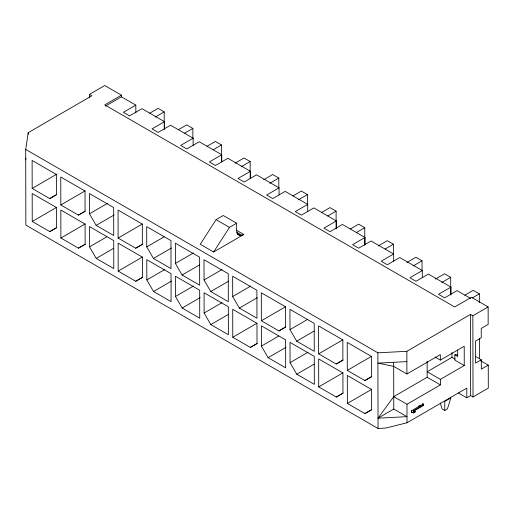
<?xml version="1.0" encoding="UTF-8"?>
<svg xmlns="http://www.w3.org/2000/svg" width="514" height="514" viewBox="0 0 514 514"><rect width="100%" height="100%" fill="white"/><g stroke="black" fill="none" stroke-linecap="round" stroke-linejoin="round"><path stroke-width="0.77" d="M25.7 149.439L377.886 352.81L406.863 351.306L470.464 314.407L470.631 395.574L466.815 397.791L466.796 388.102L407.011 422.778L385.667 428.072L378.041 428.47L25.854 225.106L25.7 149.439L28.238 132.663L91.839 95.771L89.455 94.39L104.734 85.53L121.445 95.18L121.445 96.831L135.818 105.126L135.837 113.029M25.719 159.738L25.951 158.216M243.809 234.487C236.099 238.926 235.836 227.869 236.62 223.224L223.249 215.507L216.086 219.658L200.267 244.272L213.631 251.995L243.809 234.487L236.459 230.24M213.631 251.995L229.456 227.381L236.62 223.224M393.679 362.486L393.775 409.035L406.998 416.668L378.021 418.171L393.75 396.641L427.173 377.25L427.14 361.303M121.445 95.18L104.734 104.875L454.71 306.967L471.422 297.272L488.133 306.922L488.171 324.379L481.245 328.395L481.265 337.756L475.534 341.078L475.579 363.109L481.31 359.781L475.341 356.337M105.402 106.135L121.445 96.831M135.818 105.126L123.405 112.328L129.515 115.862L141.928 108.66L164.467 121.67L164.48 129.573M149.767 113.189L158.106 108.358L164.217 111.885L164.249 128.718M32.176 188.439L32.119 160.464L56.373 174.471L56.411 194.735L49.749 198.584L32.176 188.439L57.112 173.97M155.183 117.121L164.217 111.885M164.467 121.67L152.054 128.873L158.164 132.4L170.577 125.198L193.116 138.215L193.129 145.327M49.749 198.584L56.675 194.562M178.416 129.734L186.749 124.896L192.866 128.429L192.885 138.851M32.241 221.476L32.183 193.502L56.444 207.508L56.482 227.773L49.813 231.621L32.241 221.476L56.489 207.412M60.825 204.977L60.768 177.002L85.022 191.009L85.061 211.273L78.391 215.122L60.825 204.977L85.067 190.919M184.526 133.261L192.866 128.429M193.116 138.215L180.697 145.417L186.813 148.944L199.226 141.742L221.759 154.759L221.778 161.871M49.813 231.621L56.739 227.606M78.391 215.122L85.318 211.106M89.455 213.811L89.41 193.547L113.665 207.553L113.722 235.528L96.157 225.383L89.455 213.811L107.465 203.364M207.065 146.278L215.398 141.44L221.508 144.967L221.547 161.807M60.89 238.021L60.832 210.046L85.086 224.053L85.131 244.317L78.462 248.166L60.89 238.021L85.131 223.956M213.175 149.805L221.508 144.967M96.157 225.383L114.166 214.936M221.759 154.759L209.346 161.961L215.456 165.489L227.875 158.286L250.408 171.297L250.421 178.409M78.462 248.166L85.388 244.15M89.52 246.855L89.481 226.59L113.735 240.591L113.793 268.565L96.221 258.42L89.52 246.855L106.841 236.806M235.014 163.221L244.047 157.984L250.157 161.512L250.189 178.352M118.117 238.066L118.059 210.091L142.314 224.098L142.359 244.362L135.69 248.211L118.117 238.066L142.359 224.001M241.13 166.748L250.157 161.512M96.221 258.42L113.536 248.378M250.408 171.297L237.995 178.499L244.105 182.033L256.518 174.831L279.057 187.841L279.07 194.954M135.69 248.211L142.616 244.195M146.747 246.9L146.708 226.635L170.963 240.636L171.021 268.61L153.448 258.465L146.747 246.9L164.069 236.851M263.663 179.765L272.696 174.529L278.806 178.056L278.826 187.674M118.188 271.103L118.13 243.128L142.384 257.135L142.423 277.399L135.754 281.248L118.188 271.103L142.429 257.039M269.773 183.292L278.806 178.056M153.448 258.465L171.458 248.018M279.057 187.841L266.644 195.044L272.754 198.571L285.167 191.369L307.706 204.386L307.719 211.498M135.754 281.248L142.68 277.232M146.818 279.937L146.779 259.673L171.033 273.679L171.091 301.654L153.519 291.509L146.818 279.937L164.827 269.49M175.396 263.438L175.358 243.173L199.612 257.18L199.67 285.154L182.097 275.009L175.396 263.438L193.405 252.991M293.006 195.905L301.339 191.067L307.456 194.6L307.475 205.022M298.422 199.837L307.456 194.6M153.519 291.509L171.528 281.062M182.097 275.009L199.413 264.967M307.706 204.386L295.287 211.588L301.403 215.115L313.816 207.913L336.349 220.924L336.368 228.826M175.467 296.482L175.422 276.217L199.676 290.224L199.734 318.198L182.168 308.047L175.467 296.482L193.476 286.035M204.045 279.982L204 259.718L228.261 273.724L228.319 301.699L210.746 291.554L204.045 279.982L222.054 269.535M321.655 212.449L329.988 207.611L336.098 211.138L336.137 228.781M327.765 215.976L336.098 211.138M182.168 308.047L200.177 297.6M210.746 291.554L228.756 281.107M336.349 220.924L323.936 228.126L330.046 231.66L342.465 224.457L364.998 237.468L365.017 244.58M204.116 313.02L204.071 292.755L228.325 306.762L228.383 334.736L210.811 324.591L204.116 313.02L222.119 302.579M232.694 296.527L232.649 276.262L256.904 290.269L256.961 318.243L239.395 308.092L232.694 296.527L250.703 286.08M350.304 228.987L358.637 224.155L364.747 227.683L364.786 245.319M356.414 232.521L364.747 227.683M210.811 324.591L228.132 314.549M239.395 308.092L257.398 297.645M364.998 237.468L352.585 244.67L358.695 248.198L371.108 240.995L393.647 254.012L393.66 261.125M378.253 245.936L387.286 240.693L393.396 244.227L393.416 253.845M232.778 337.274L232.72 309.299L256.974 323.306L257.013 343.57L250.35 347.419L232.778 337.274L257.019 323.21M261.356 320.775L261.298 292.8L285.553 306.807L285.598 327.071L278.929 330.926L261.356 320.775L285.598 306.717M385.057 249.059L393.396 244.227M393.647 254.012L381.234 261.215L387.344 264.742L399.757 257.54L422.296 270.557L422.309 277.669M250.35 347.419L257.276 343.403M278.929 330.926L285.855 326.904M261.408 346.108L261.369 325.844L285.623 339.85L285.681 367.825L268.109 357.68L261.408 346.108L278.723 336.06M289.986 329.609L289.947 309.344L314.202 323.351L314.26 351.325L296.687 341.18L289.986 329.609L307.301 319.567M406.902 262.474L415.929 257.238L422.045 260.765L422.065 270.39M413.012 266.008L422.045 260.765M268.109 357.68L286.118 347.233M296.687 341.18L314.003 331.132M422.296 270.557L409.876 277.759L415.993 281.286L428.406 274.084L450.945 287.095L450.958 294.997M290.057 362.653L290.012 342.388L314.266 356.395L314.324 384.363L296.758 374.218L290.057 362.653L308.066 352.206M435.551 279.018L444.578 273.782L450.688 277.309L450.727 294.149M318.654 353.863L318.596 325.889L342.851 339.895L342.889 360.16L336.22 364.008L318.654 353.863L342.896 339.799M441.661 282.546L450.688 277.309M296.758 374.218L314.073 364.175M450.945 287.095L438.526 294.297L444.636 297.831L457.055 290.628L470.74 298.531M336.22 364.008L343.146 359.993M464.894 295.158L473.227 290.326L479.337 293.854L479.356 302.675M318.719 386.901L318.661 358.926L342.915 372.933L342.96 393.197L336.291 397.046L318.719 386.901L342.96 372.836M347.297 370.408L347.239 342.433L371.493 356.44L371.538 376.704L364.869 380.553L347.297 370.408L371.538 356.343M472.392 297.882L479.337 293.854M480.654 360.738L488.255 365.126L488.3 388.089L473.021 396.956L472.854 315.789L488.133 306.922M336.291 397.046L343.217 393.03M364.869 380.553L371.795 376.531M347.368 403.445L347.31 375.471L371.564 389.477L371.603 409.742L364.94 413.59L347.368 403.445L371.609 389.381M406.882 361.599L377.906 363.109L393.685 366.353L406.908 373.993L440.331 354.602L440.344 360.108L464.219 346.256L464.258 365.531L440.382 379.383L440.395 384.89L406.972 404.28L407.011 422.778M464.258 365.531L454.858 360.102L454.845 354.872L455.802 354.319L457.524 355.309M451.986 352.527L451.992 357.346L427.16 371.744L440.382 379.383M364.94 413.59L371.866 409.574M378.021 418.171L393.775 409.035M488.255 365.126L481.329 369.142L481.31 359.781M418.704 406.015L420.054 405.238M413.243 410.84L415.428 411.778L413.481 412.909L411.765 412.247L411.765 410.596L423.228 403.946L422.746 403.67L422.752 405.321L423.228 405.597L413.719 411.116L413.243 410.84L422.752 405.321M411.765 412.247L411.29 411.971L412.999 412.633L414.952 411.502M444.777 410.435L447.456 408.881L450.868 397.862L444.758 401.408L444.777 410.435L442.104 408.887L440.26 403.015M413.719 411.116L415.428 411.778M470.464 314.407L472.854 315.789M454.845 354.872L457.711 356.523L457.698 350.118M216.086 219.658L229.456 227.381M236.607 232.193L241.959 235.283M451.992 357.346L455.179 359.183M236.883 233.529L240.231 235.457M237.404 234.236L238.74 235.007M435.056 357.057L440.344 360.108M470.631 395.574L473.021 396.956M458.372 392.921L466.815 397.791M427.173 377.25L440.395 384.89M393.75 396.641L406.972 404.28M411.29 410.32L411.765 410.596M412.999 412.633L413.481 412.909M479.433 338.752L479.472 358.798M423.228 403.946L423.228 405.597M406.863 351.306L406.908 373.993M377.886 352.81L378.041 428.47M89.455 94.39L89.462 97.576M28.238 132.663L28.238 134.25"/></g></svg>
